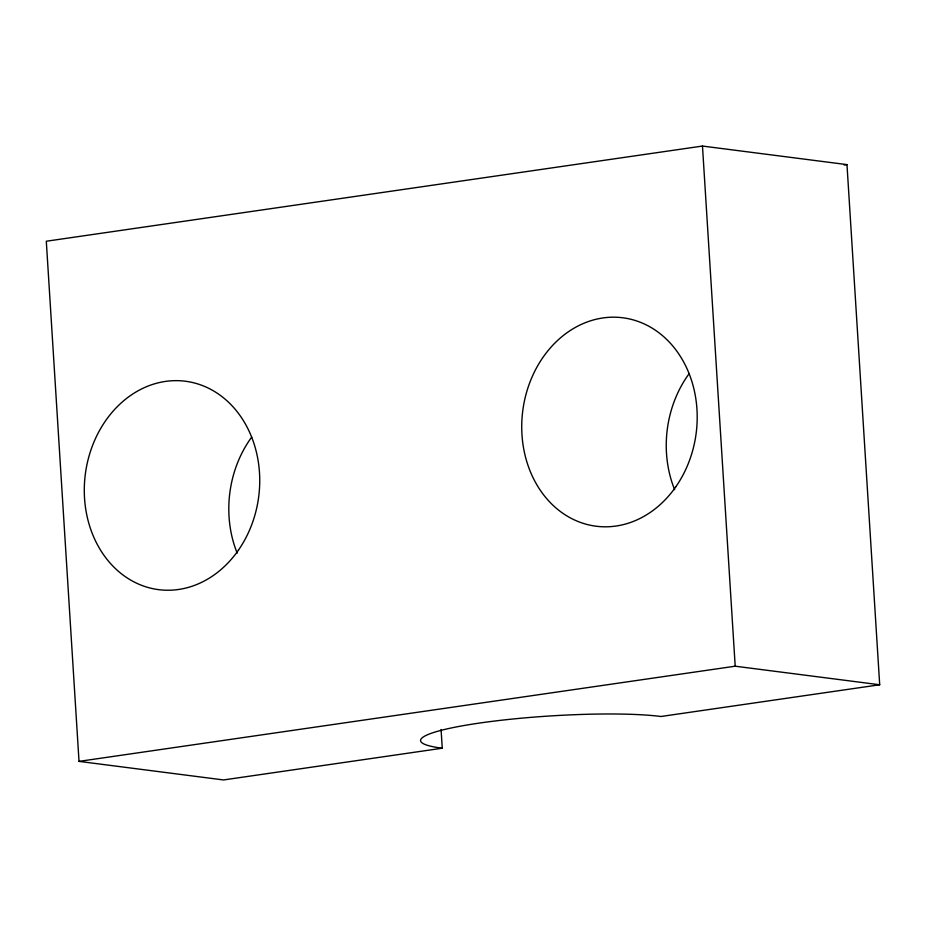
<?xml version="1.0" encoding="UTF-8"?>
<svg xmlns="http://www.w3.org/2000/svg" width="926" height="926" viewBox="0 0 926 926"><rect width="100%" height="100%" fill="white"/><g stroke="black" fill="none" stroke-linecap="round" stroke-linejoin="round"><path stroke-width="1.39" d="M702.475 146.053L46.3 241.235L79.023 761.38L223.525 779.947L442.258 748.22A131.33 16.46 -3.6 0 1 479.367 723.079A131.33 16.46 -3.6 0 1 660.979 716.492L879.7 684.765L846.977 164.62L702.475 146.053L735.198 666.199L879.7 684.765M844.118 165.036L846.977 164.62M79.023 761.38L735.198 666.199M441.077 729.491L442.258 748.22M674.649 489.692A105.066 87.414 -82.7 0 1 689.175 373.606M237.195 553.146A105.066 87.414 -82.7 0 1 251.733 437.06M238.514 550.021A105.066 87.414 -82.7 0 0 188.348 381.674A105.066 87.414 -82.7 0 0 89.209 524.625A105.066 87.414 -82.7 0 0 238.514 550.021M675.968 486.578A105.066 87.414 -82.7 0 0 625.791 318.22A105.066 87.414 -82.7 0 0 526.651 461.171A105.066 87.414 -82.7 0 0 675.968 486.578"/></g></svg>
